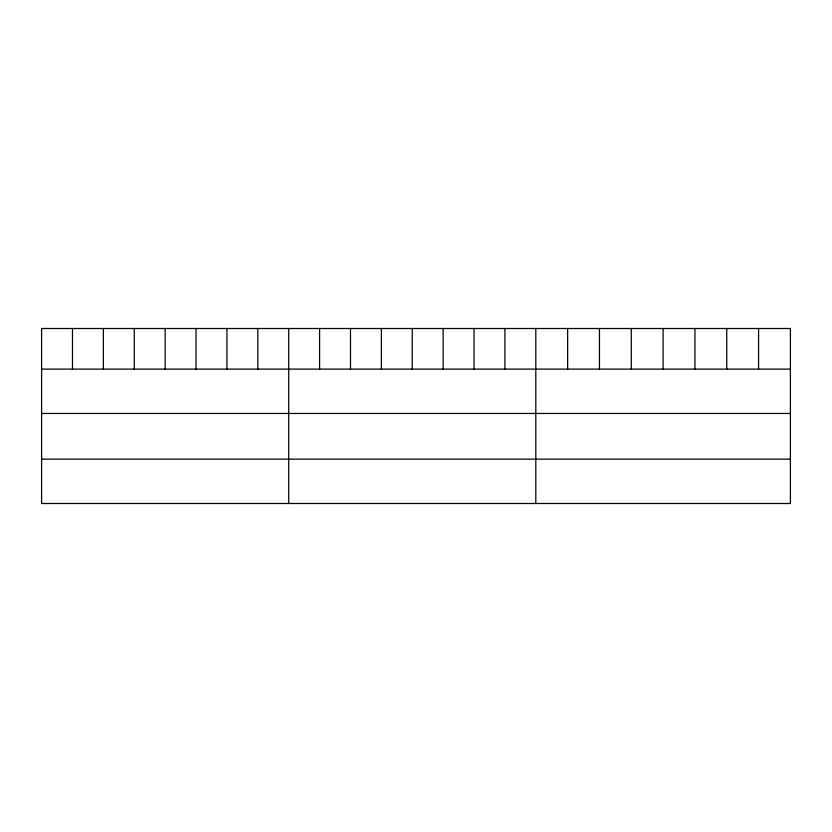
<?xml version="1.0" encoding="UTF-8"?>
<svg xmlns="http://www.w3.org/2000/svg" width="832" height="832" viewBox="0 0 832 832"><rect width="100%" height="100%" fill="white"/><g stroke="black" fill="none" stroke-linecap="round" stroke-linejoin="round"><path stroke-width="1.25" d="M41.6 369.106L790.4 369.106M41.6 413.462L790.4 413.462M41.6 459.15L790.4 459.15M758.576 328.494L758.576 369.106M726.752 328.494L726.752 369.106M694.928 328.494L694.928 369.106M663.104 328.494L663.104 369.106M631.28 328.494L631.28 369.106M599.456 328.494L599.456 369.106M567.632 328.494L567.632 369.106M535.808 328.494L535.808 503.506M504.92 328.494L504.92 369.106M474.032 328.494L474.032 369.106M443.144 328.494L443.144 369.106M412.256 328.494L412.256 369.106M381.368 328.494L381.368 369.106M350.48 328.494L350.48 369.106M319.592 328.494L319.592 369.106M288.704 328.494L288.704 503.506M257.816 328.494L257.816 369.106M226.928 328.494L226.928 369.106M196.04 328.494L196.04 369.106M165.152 328.494L165.152 369.106M134.264 328.494L134.264 369.106M103.376 328.494L103.376 369.106M72.488 328.494L72.488 369.106M790.4 328.494L41.6 328.494L41.6 503.506L790.4 503.506L790.4 328.494"/></g></svg>
